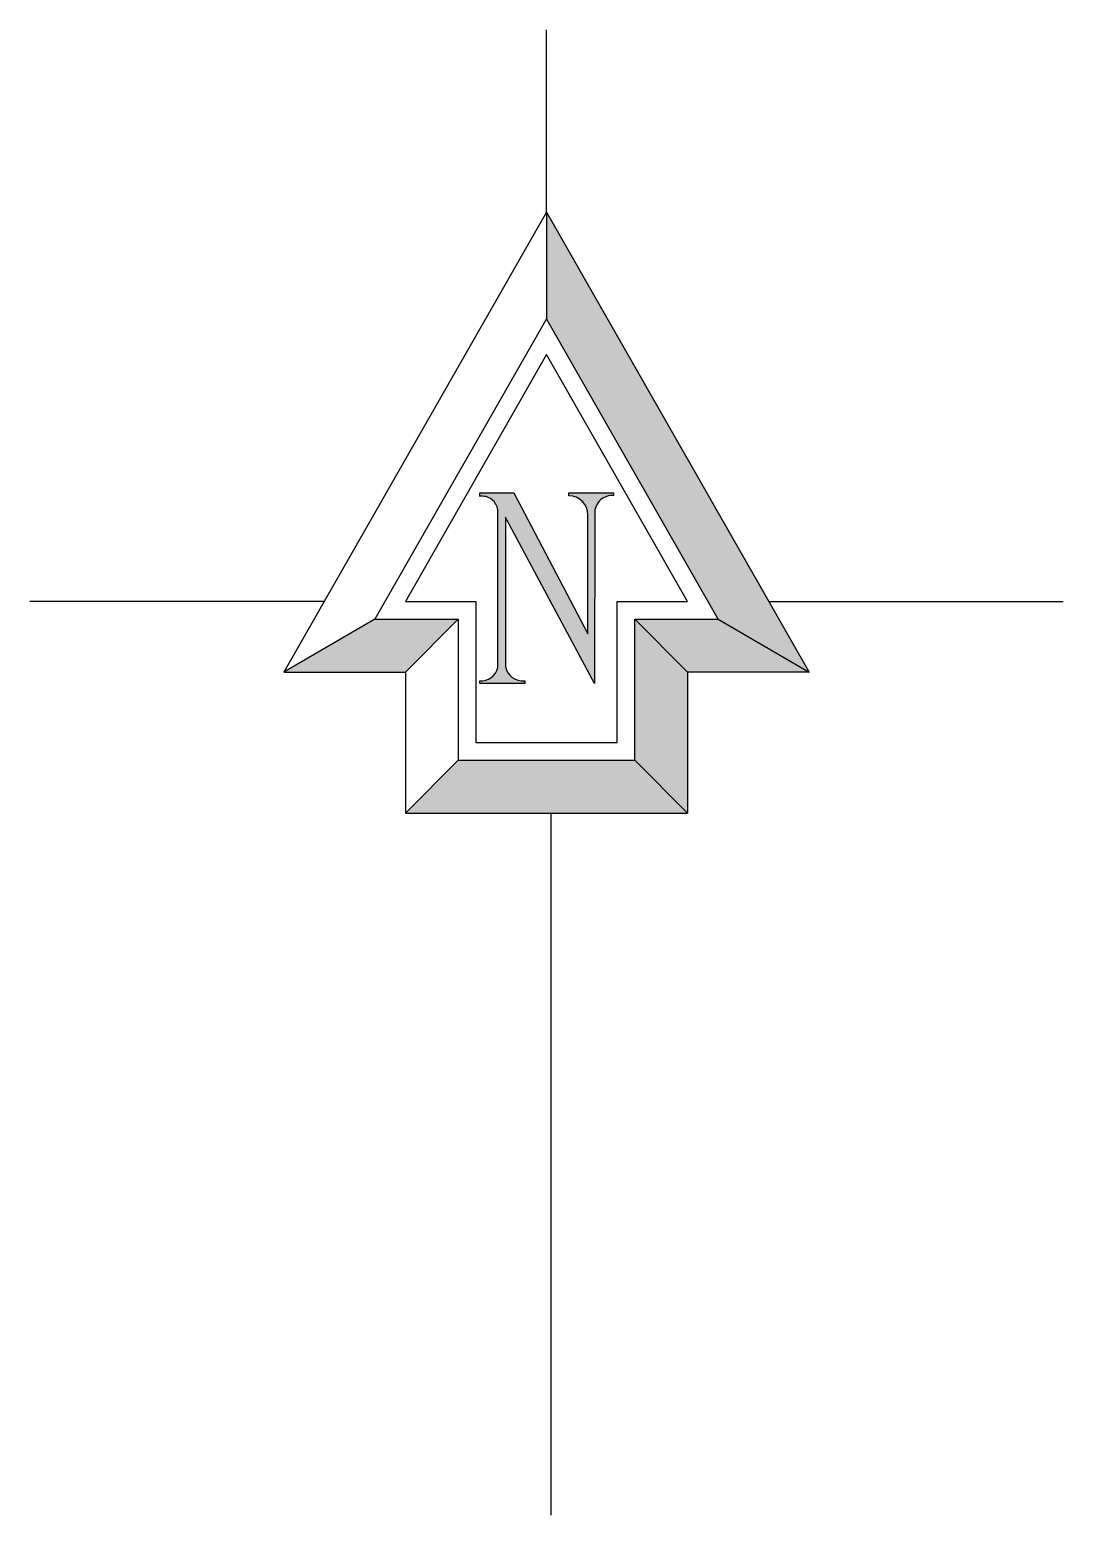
# Model space of a CAD drawing. Header units: millimetres. Extents: x 1166.88 to 1170.32, y -1316.85 to -1311.9.
import ezdxf

# ---------------------------------------------------------------- set-up
doc = ezdxf.new("R2010")
doc.units = ezdxf.units.MM
doc.header["$LTSCALE"] = 10
doc.layers.add('Símbolos_Gráficos', color=1, linetype='Continuous')

msp = doc.modelspace()

# ---------------------------------------------------------------- hatches: boundary and pattern name
at = {"layer": 'Símbolos_Gráficos'}
for points in [[(1168.4925, -1313.4444), (1168.3789, -1313.4444), (1168.3791, -1313.4564, -0.41745), (1168.4396, -1313.5018), (1168.4396, -1314.0261, -0.359517), (1168.3789, -1314.0703), (1168.3789, -1314.0794), (1168.5288, -1314.0794), (1168.5288, -1314.0703, -0.390193), (1168.4646, -1314.0229), (1168.4646, -1313.5259), (1168.4704, -1313.5367), (1168.7613, -1314.0794), (1168.7618, -1313.5134, -0.44704), (1168.8248, -1313.4539), (1168.8248, -1313.4447), (1168.6758, -1313.4447), (1168.6758, -1313.4543, -0.41042), (1168.7393, -1313.5187), (1168.7393, -1313.9143)], [(1168.1316, -1314.0413), (1168.3077, -1313.8651), (1168.0304, -1313.8651), (1167.7269, -1314.0413)], [(1169.4757, -1314.0413), (1169.1722, -1313.8651), (1168.8949, -1313.8651), (1169.071, -1314.0413)], [(1168.8949, -1314.3348), (1168.3077, -1314.3348), (1168.1316, -1314.511), (1168.6013, -1314.511), (1169.071, -1314.511)]]:
    msp.add_hatch(color=254, dxfattribs=at).paths.add_polyline_path(points)

# ---------------------------------------------------------------- linework, layer by layer
at = {"layer": 'Símbolos_Gráficos', "color": 4}
for p, q in [((1168.6013, -1312.511), (1168.6013, -1311.9034)), ((1168.3791, -1313.4564), (1168.3789, -1313.4444)), ((1168.3789, -1313.4444), (1168.4925, -1313.4444)), ((1168.4925, -1313.4444), (1168.7393, -1313.9143)), ((1168.6758, -1313.4543), (1168.6758, -1313.4447)), ((1168.6758, -1313.4447), (1168.8248, -1313.4447)), ((1168.8248, -1313.4447), (1168.8248, -1313.4539)), ((1168.4396, -1314.0261), (1168.4396, -1313.5018)), ((1168.7393, -1313.9143), (1168.7393, -1313.5187)), ((1168.7618, -1313.5102), (1168.7613, -1314.0794)), ((1168.4704, -1313.5367), (1168.4646, -1313.5259)), ((1168.4646, -1313.5259), (1168.4646, -1314.0229)), ((1168.7613, -1314.0794), (1168.4704, -1313.5367)), ((1167.8611, -1313.8064), (1166.8813, -1313.8064)), ((1169.3415, -1313.8064), (1170.3213, -1313.8064)), ((1168.3789, -1314.0794), (1168.3789, -1314.0703)), ((1168.5288, -1314.0794), (1168.3789, -1314.0794)), ((1168.5288, -1314.0703), (1168.5288, -1314.0794)), ((1168.6161, -1314.511), (1168.6161, -1316.8476))]:
    msp.add_line(p, q, dxfattribs=at)
at = {"layer": 'Símbolos_Gráficos', "color": 2}
for p, q in [((1168.6013, -1312.511), (1167.7269, -1314.0413)), ((1168.6013, -1312.511), (1169.4757, -1314.0413)), ((1168.6013, -1312.511), (1168.6013, -1312.8661)), ((1168.0304, -1313.8651), (1167.7269, -1314.0413)), ((1168.3077, -1313.8651), (1168.1316, -1314.0413)), ((1168.8949, -1313.8651), (1169.071, -1314.0413)), ((1169.1722, -1313.8651), (1169.4757, -1314.0413)), ((1167.7269, -1314.0413), (1168.1316, -1314.0413)), ((1168.1316, -1314.0413), (1168.1316, -1314.511)), ((1169.4757, -1314.0413), (1169.071, -1314.0413)), ((1169.071, -1314.0413), (1169.071, -1314.511)), ((1168.3077, -1314.3348), (1168.1316, -1314.511)), ((1168.8949, -1314.3348), (1169.071, -1314.511)), ((1168.1316, -1314.511), (1169.071, -1314.511))]:
    msp.add_line(p, q, dxfattribs=at)
at = {"layer": 'Símbolos_Gráficos', "color": 3}
for p, q in [((1168.6013, -1312.8661), (1168.0304, -1313.8651)), ((1169.1722, -1313.8651), (1168.6013, -1312.8661)), ((1168.6013, -1312.9844), (1168.1316, -1313.8064)), ((1169.071, -1313.8064), (1168.6013, -1312.9844)), ((1168.1316, -1313.8064), (1168.3664, -1313.8064)), ((1168.3664, -1313.8064), (1168.3664, -1314.2761)), ((1168.8362, -1314.2761), (1168.8362, -1313.8064)), ((1168.8362, -1313.8064), (1169.071, -1313.8064)), ((1168.0304, -1313.8651), (1168.3077, -1313.8651)), ((1168.3077, -1313.8651), (1168.3077, -1314.3348)), ((1168.8949, -1314.3348), (1168.8949, -1313.8651)), ((1168.8949, -1313.8651), (1169.1722, -1313.8651)), ((1168.3664, -1314.2761), (1168.8362, -1314.2761)), ((1168.3077, -1314.3348), (1168.8949, -1314.3348))]:
    msp.add_line(p, q, dxfattribs=at)
at = {"layer": 'Símbolos_Gráficos', "color": 4}
for centre, radius, start, end in [((1168.3869, -1313.509), 0.0532, 7.8256, 98.4581), ((1168.675, -1313.5187), 0.0643, 0, 89.2569), ((1168.82, -1313.5119), 0.0582, 85.1992, 178.3488), ((1168.3824, -1314.0115), 0.059, 266.5831, 345.6806), ((1168.5225, -1314.0117), 0.059, 190.8936, 276.1552)]:
    msp.add_arc(centre, radius, start, end, dxfattribs=at)
at = {"layer": 'Símbolos_Gráficos'}
for points in [[(1168.6013, -1312.511), (1168.6013, -1312.8661), (1169.4757, -1314.0413), (1169.1722, -1313.8651)], [(1168.8949, -1313.8651), (1169.071, -1314.0413), (1168.8949, -1314.3348), (1169.071, -1314.511)]]:
    msp.add_solid(points, dxfattribs=at)

doc.saveas('drawing.dxf')
